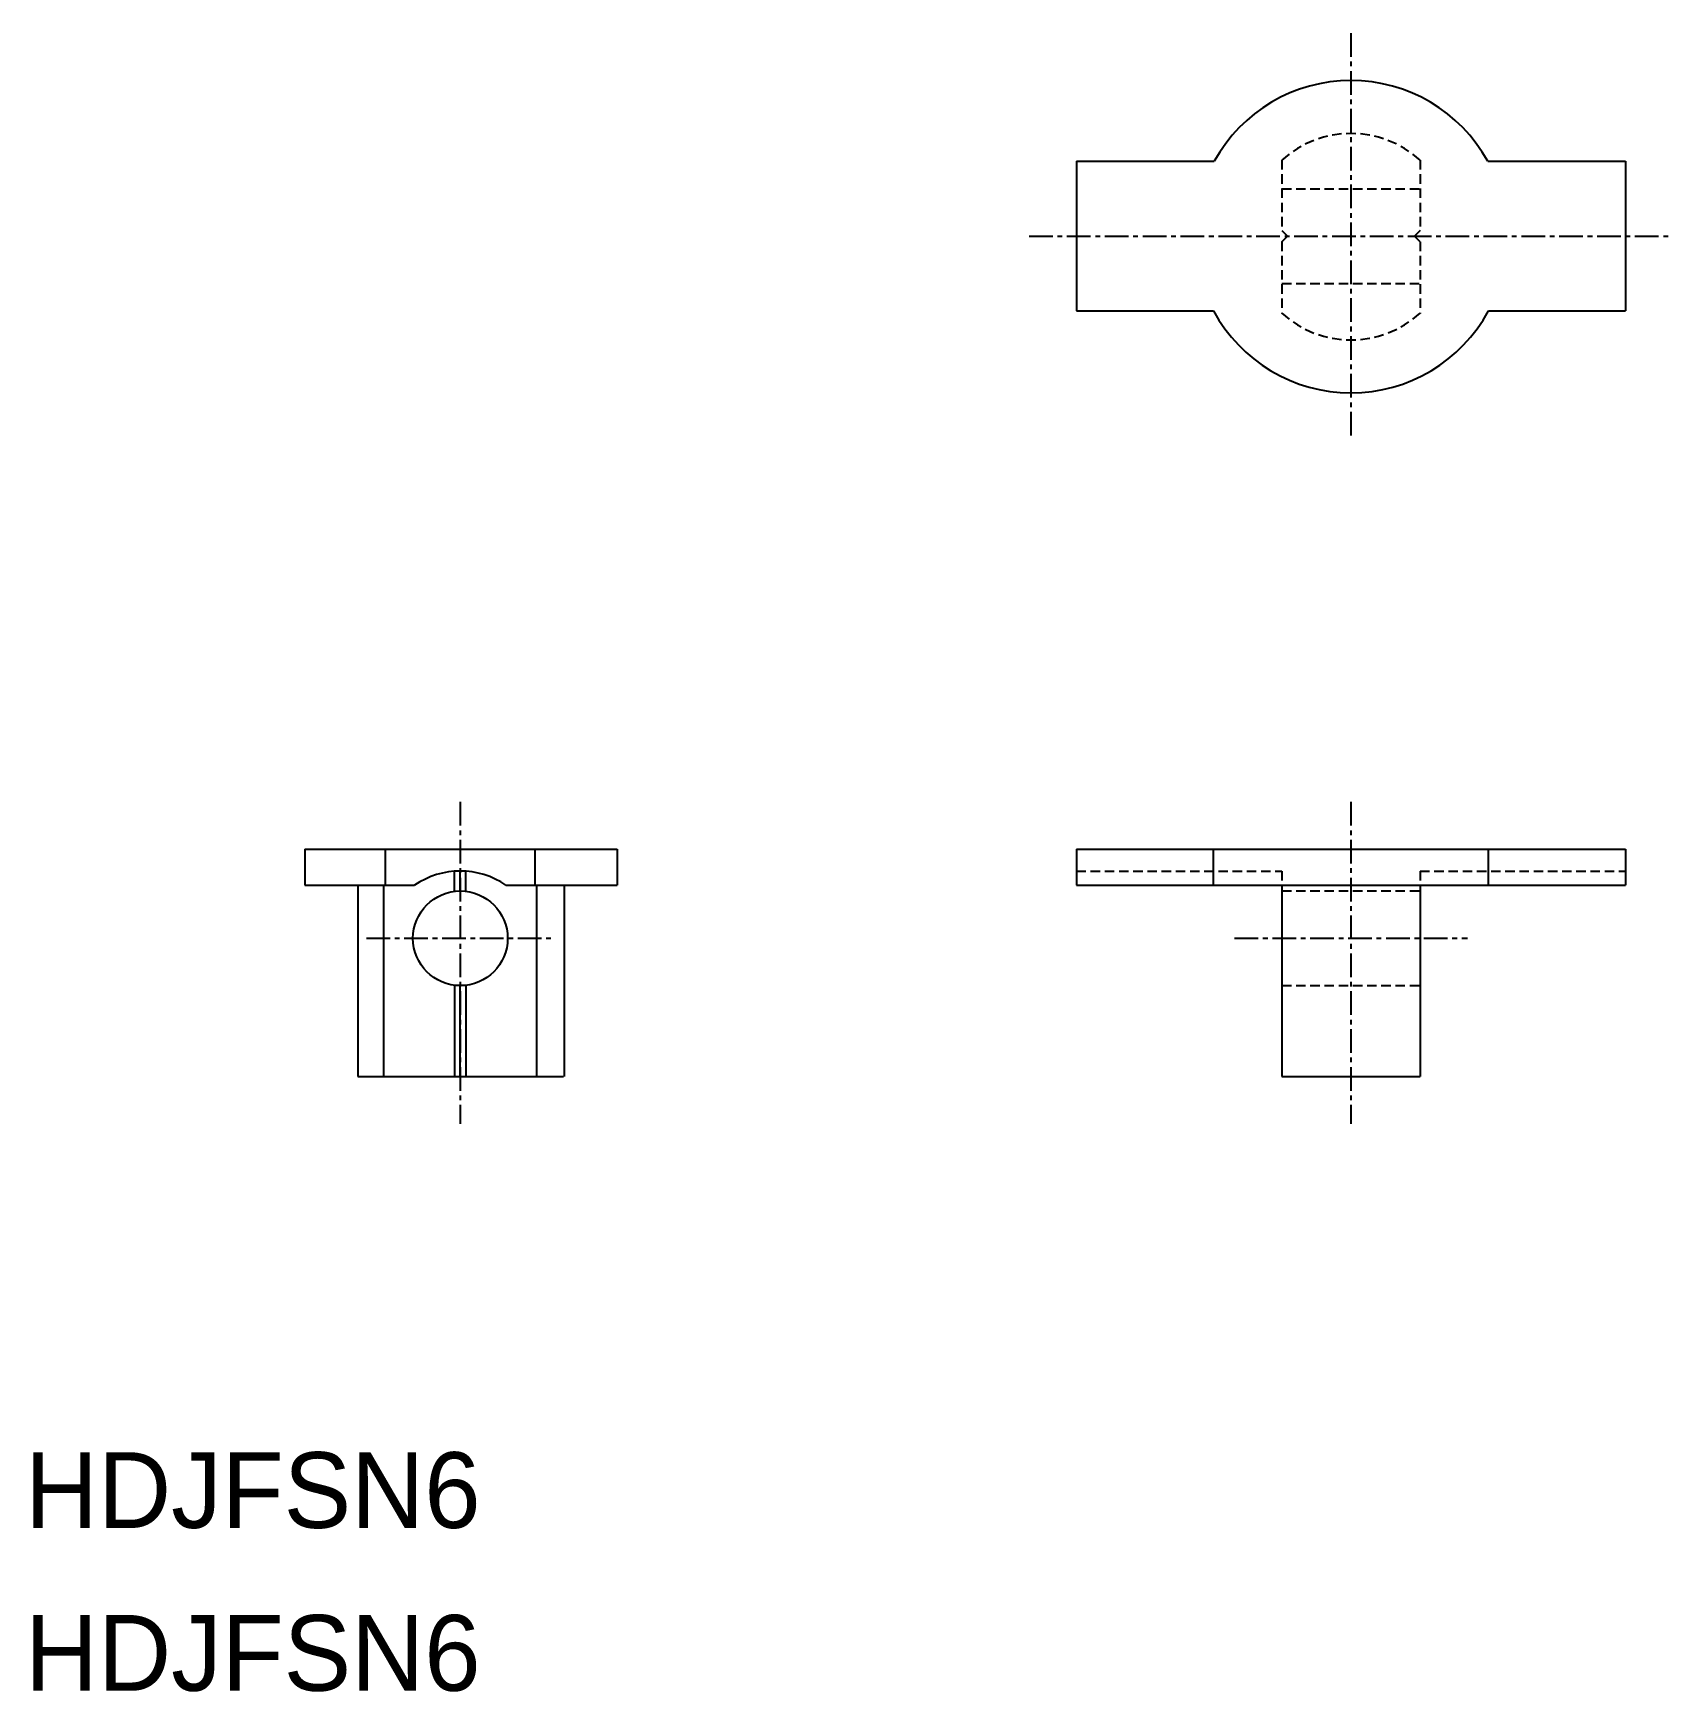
# Model space of a CAD drawing. Extents: x 0.4 to 87, y -0.1 to 87.5.
import ezdxf

# ---------------------------------------------------------------- set-up
doc = ezdxf.new("R2010")
doc.units = 0
doc.linetypes.add('CENTER', pattern=[2, 1.25, -0.25, 0.25, -0.25])
doc.linetypes.add('DASHED', pattern=[0.75, 0.5, -0.25])
doc.layers.get('0').update_dxf_attribs({"linetype": 'CONTINUOUS'})
doc.layers.add('CENTER', color=1, linetype='CENTER')

msp = doc.modelspace()

# ---------------------------------------------------------------- linework, layer by layer
at = {"color": 7, "linetype": 'CONTINUOUS'}
for p, q in [((55.545, 80.784), (55.545, 72.884)), ((55.545, 80.784), (62.822, 80.784)), ((77.267, 80.784), (84.545, 80.784)), ((84.545, 80.784), (84.545, 72.884)), ((55.545, 72.884), (62.782, 72.884)), ((77.307, 72.884), (84.545, 72.884)), ((14.787, 44.442), (31.287, 44.442)), ((14.787, 44.442), (14.787, 42.542)), ((19.05, 42.542), (19.05, 44.442)), ((26.95, 42.542), (26.95, 44.442)), ((31.287, 44.442), (31.287, 42.542)), ((55.545, 44.442), (84.545, 44.442)), ((55.545, 44.442), (55.545, 42.542)), ((62.782, 42.542), (62.782, 44.442)), ((77.307, 42.542), (77.307, 44.442)), ((84.545, 44.442), (84.545, 42.542)), ((22.7, 42.224), (22.7, 43.281)), ((23, 42.242), (23, 43.292)), ((23.3, 42.224), (23.3, 43.281)), ((14.787, 42.542), (20.589, 42.542)), ((17.587, 42.542), (17.587, 32.442)), ((18.953, 32.442), (18.953, 42.542)), ((25.411, 42.542), (31.287, 42.542)), ((27.047, 32.442), (27.047, 42.542)), ((28.487, 42.542), (28.487, 32.442)), ((55.545, 42.542), (84.545, 42.542)), ((66.395, 42.542), (66.395, 32.442)), ((73.695, 42.542), (73.695, 32.442)), ((22.7, 37.26), (22.7, 32.442)), ((23, 32.442), (23, 37.242)), ((23.3, 37.26), (23.3, 32.442)), ((17.587, 32.442), (28.45, 32.442)), ((66.395, 32.442), (73.695, 32.442))]:
    msp.add_line(p, q, dxfattribs=at)
at = {"color": 3, "linetype": 'DASHED'}
for p, q in [((66.395, 80.845), (66.395, 77.134)), ((73.695, 80.845), (73.695, 77.134)), ((66.395, 79.334), (73.695, 79.334)), ((66.395, 77.134), (66.695, 76.834)), ((73.695, 77.134), (73.395, 76.834)), ((66.395, 76.534), (66.695, 76.834)), ((66.395, 76.534), (66.395, 72.75)), ((73.695, 76.534), (73.395, 76.834)), ((73.695, 76.534), (73.695, 72.75)), ((66.395, 74.334), (73.695, 74.334)), ((55.545, 43.292), (66.395, 43.292)), ((66.395, 43.292), (66.395, 42.542)), ((73.695, 43.292), (84.545, 43.292)), ((73.695, 43.292), (73.695, 42.542)), ((66.395, 42.242), (73.695, 42.242)), ((66.395, 37.242), (73.695, 37.242))]:
    msp.add_line(p, q, dxfattribs=at)
at = {"color": 7, "linetype": 'CONTINUOUS'}
msp.add_circle((23, 39.742), 2.5, dxfattribs=at)
for centre, radius, start, end in [((70.045, 76.798), 8.25, 28.89894, 151.10106), ((70.045, 76.798), 8.25, 208.31441, 331.68559), ((23, 39.042), 4.25, 55.43968, 124.56032)]:
    msp.add_arc(centre, radius, start, end, dxfattribs=at)
at = {"color": 3, "linetype": 'DASHED'}
for start, end in [(47.95417, 132.04583), (227.95417, 312.04583)]:
    msp.add_arc((70.045, 76.798), 5.45, start, end, dxfattribs=at)
at = {"layer": 'CENTER', "color": 1, "linetype": 'CENTER'}
for p, q in [((70.045, 87.548), (70.045, 66.048)), ((53.045, 76.834), (87.045, 76.834)), ((23, 46.942), (23, 29.942)), ((70.045, 46.942), (70.045, 29.942)), ((18.037, 39.742), (28, 39.742)), ((63.895, 39.742), (76.195, 39.742))]:
    msp.add_line(p, q, dxfattribs=at)

# ---------------------------------------------------------------- texts
at = {"color": 7, "linetype": 'CONTINUOUS'}
for p in [(0, 8.599), (0, 0)]:
    msp.add_text('HDJFSN6', height=4, dxfattribs=at).set_placement(p)

doc.saveas('drawing.dxf')
